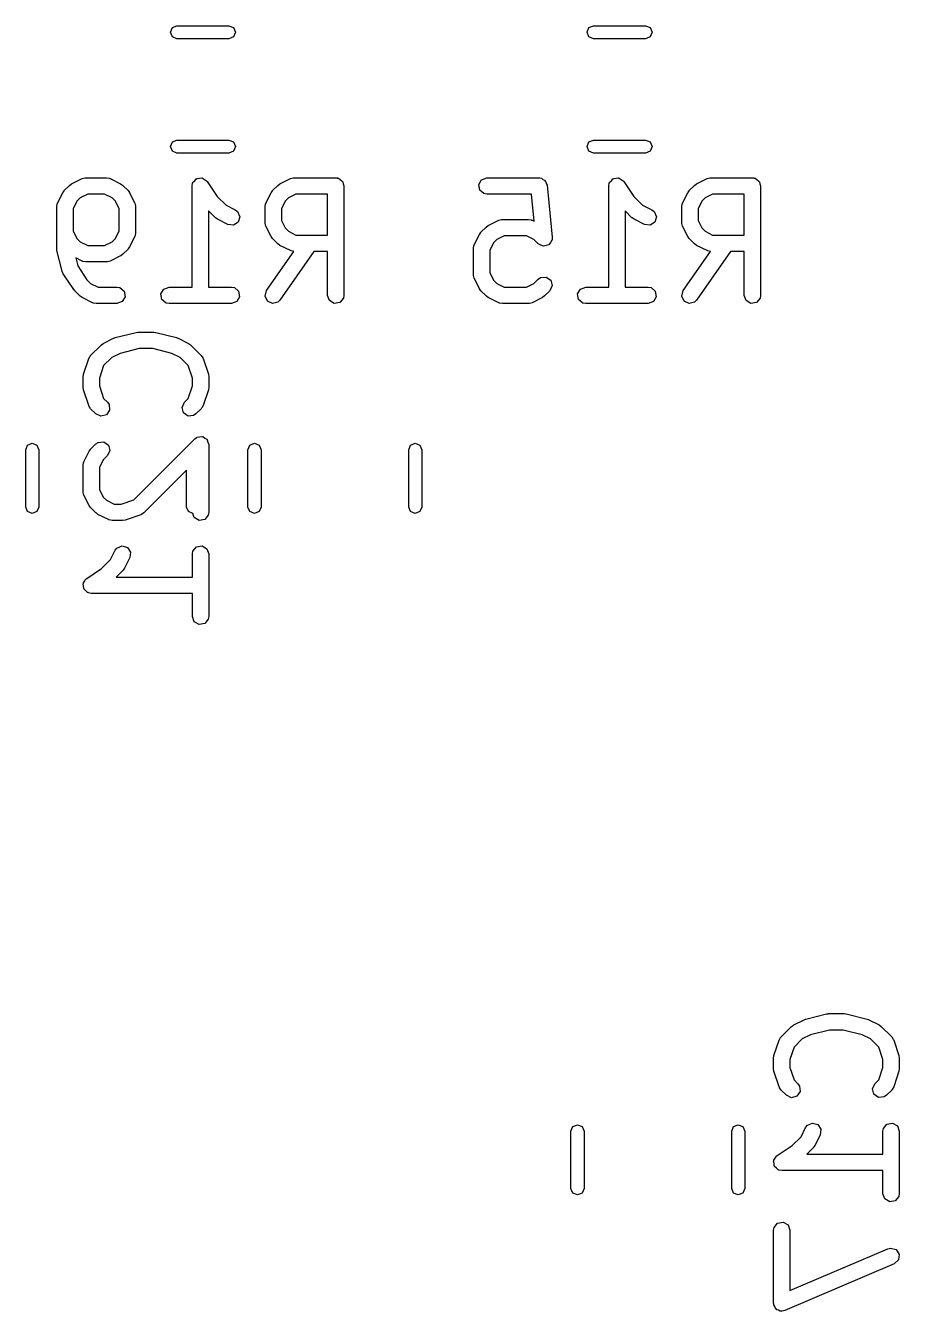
# Model space of a CAD drawing. Extents: x 0.17 to 5.44, y -2.52 to 1.79.
# Drawn here: x 0.8487 to 1.1632, y 1.0603 to 1.5229 of the extents above; entities that cross this region are included whole.
import ezdxf

# ---------------------------------------------------------------- set-up
doc = ezdxf.new("R2010")
doc.units = 0
doc.header["$MEASUREMENT"] = 0
doc.layers.add('BLACK', color=7, linetype='CONTINUOUS')

msp = doc.modelspace()

# ---------------------------------------------------------------- linework, layer by layer
at = {"layer": 'BLACK', "linetype": 'CONTINUOUS'}
for p, q in [((0.900797, 1.52057), (0.901489, 1.52224)), ((0.901489, 1.52224), (0.903159, 1.52293)), ((0.903159, 1.52293), (0.921841, 1.52293)), ((0.921841, 1.52293), (0.923511, 1.52224)), ((0.923511, 1.52224), (0.924203, 1.52057)), ((1.0508, 1.52057), (1.05149, 1.52224)), ((1.05149, 1.52224), (1.05316, 1.52293)), ((1.05316, 1.52293), (1.07184, 1.52293)), ((1.07184, 1.52293), (1.07351, 1.52224)), ((1.07351, 1.52224), (1.0742, 1.52057)), ((0.901489, 1.5189), (0.900797, 1.52057)), ((0.903159, 1.51821), (0.901489, 1.5189)), ((0.921841, 1.51821), (0.903159, 1.51821)), ((0.923511, 1.5189), (0.921841, 1.51821)), ((0.924203, 1.52057), (0.923511, 1.5189)), ((1.05149, 1.5189), (1.0508, 1.52057)), ((1.05316, 1.51821), (1.05149, 1.5189)), ((1.07184, 1.51821), (1.05316, 1.51821)), ((1.07351, 1.5189), (1.07184, 1.51821)), ((1.0742, 1.52057), (1.07351, 1.5189)), ((0.900797, 1.47943), (0.901489, 1.4811)), ((0.901489, 1.4811), (0.903159, 1.48179)), ((0.903159, 1.48179), (0.921841, 1.48179)), ((0.921841, 1.48179), (0.923511, 1.4811)), ((0.923511, 1.4811), (0.924203, 1.47943)), ((1.0508, 1.47943), (1.05149, 1.4811)), ((1.05149, 1.4811), (1.05316, 1.48179)), ((1.05316, 1.48179), (1.07184, 1.48179)), ((1.07184, 1.48179), (1.07351, 1.4811)), ((1.07351, 1.4811), (1.0742, 1.47943)), ((0.901489, 1.47776), (0.900797, 1.47943)), ((0.903159, 1.47707), (0.901489, 1.47776)), ((0.921841, 1.47707), (0.903159, 1.47707)), ((0.923511, 1.47776), (0.921841, 1.47707)), ((0.924203, 1.47943), (0.923511, 1.47776)), ((1.05149, 1.47776), (1.0508, 1.47943)), ((1.05316, 1.47707), (1.05149, 1.47776)), ((1.07184, 1.47707), (1.05316, 1.47707)), ((1.07351, 1.47776), (1.07184, 1.47707)), ((1.0742, 1.47943), (1.07351, 1.47776)), ((0.865248, 1.46603), (0.868997, 1.4679)), ((0.868997, 1.4679), (0.86998, 1.46819)), ((0.86998, 1.46819), (0.870152, 1.46815)), ((0.870152, 1.46815), (0.870318, 1.46821)), ((0.870318, 1.46821), (0.877817, 1.46821)), ((0.877817, 1.46821), (0.878827, 1.46804)), ((0.878827, 1.46804), (0.878962, 1.46792)), ((0.878962, 1.46792), (0.879137, 1.4679)), ((0.879137, 1.4679), (0.882887, 1.46603)), ((0.908916, 1.46657), (0.909535, 1.46716)), ((0.909535, 1.46716), (0.910086, 1.46782)), ((0.910086, 1.46782), (0.910253, 1.46785)), ((0.910253, 1.46785), (0.910376, 1.46796)), ((0.910376, 1.46796), (0.911231, 1.46802)), ((0.911231, 1.46802), (0.912075, 1.46817)), ((0.912075, 1.46817), (0.912222, 1.46808)), ((0.912222, 1.46808), (0.912392, 1.46809)), ((0.912392, 1.46809), (0.913082, 1.46759)), ((0.913082, 1.46759), (0.913825, 1.46716)), ((0.913825, 1.46716), (0.913883, 1.467)), ((0.913883, 1.467), (0.914019, 1.4669)), ((0.914019, 1.4669), (0.917607, 1.46152)), ((0.940238, 1.46603), (0.943988, 1.4679)), ((0.943988, 1.4679), (0.944971, 1.46819)), ((0.944971, 1.46819), (0.945142, 1.46815)), ((0.945142, 1.46815), (0.945308, 1.46821)), ((0.945308, 1.46821), (0.960306, 1.46821)), ((0.960306, 1.46821), (0.96069, 1.46815)), ((0.96069, 1.46815), (0.960819, 1.46817)), ((0.960819, 1.46817), (0.960933, 1.4681)), ((0.960933, 1.4681), (0.961316, 1.46804)), ((0.961316, 1.46804), (0.961904, 1.46754)), ((0.961904, 1.46754), (0.962568, 1.46716)), ((0.962568, 1.46716), (0.96266, 1.46691)), ((0.96266, 1.46691), (0.962864, 1.46674)), ((0.962864, 1.46674), (0.962997, 1.46598)), ((1.01179, 1.46577), (1.0128, 1.46752)), ((1.0128, 1.46752), (1.01469, 1.46821)), ((1.01469, 1.46821), (1.03344, 1.46821)), ((1.03344, 1.46821), (1.03359, 1.46819)), ((1.03359, 1.46819), (1.03366, 1.46821)), ((1.03366, 1.46821), (1.03377, 1.46815)), ((1.03377, 1.46815), (1.03445, 1.46804)), ((1.03445, 1.46804), (1.03493, 1.46763)), ((1.03493, 1.46763), (1.0355, 1.46737)), ((1.0355, 1.46737), (1.03568, 1.467)), ((1.03568, 1.467), (1.036, 1.46674)), ((1.036, 1.46674), (1.03611, 1.46612)), ((1.05892, 1.46657), (1.05954, 1.46716)), ((1.05954, 1.46716), (1.06009, 1.46782)), ((1.06009, 1.46782), (1.06025, 1.46785)), ((1.06025, 1.46785), (1.06038, 1.46796)), ((1.06038, 1.46796), (1.06123, 1.46802)), ((1.06123, 1.46802), (1.06208, 1.46817)), ((1.06208, 1.46817), (1.06222, 1.46808)), ((1.06222, 1.46808), (1.06239, 1.46809)), ((1.06239, 1.46809), (1.06308, 1.46759)), ((1.06308, 1.46759), (1.06382, 1.46716)), ((1.06382, 1.46716), (1.06388, 1.467)), ((1.06388, 1.467), (1.06402, 1.4669)), ((1.06402, 1.4669), (1.06761, 1.46152)), ((1.09024, 1.46603), (1.09399, 1.4679)), ((1.09399, 1.4679), (1.09497, 1.46819)), ((1.09497, 1.46819), (1.09514, 1.46815)), ((1.09514, 1.46815), (1.09531, 1.46821)), ((1.09531, 1.46821), (1.11031, 1.46821)), ((1.11031, 1.46821), (1.11069, 1.46815)), ((1.11069, 1.46815), (1.11082, 1.46817)), ((1.11082, 1.46817), (1.11093, 1.4681)), ((1.11093, 1.4681), (1.11132, 1.46804)), ((1.11132, 1.46804), (1.1119, 1.46754)), ((1.1119, 1.46754), (1.11257, 1.46716)), ((1.11257, 1.46716), (1.11266, 1.46691)), ((1.11266, 1.46691), (1.11286, 1.46674)), ((1.11286, 1.46674), (1.113, 1.46598)), ((0.860178, 1.45908), (0.862052, 1.46283)), ((0.862052, 1.46283), (0.862578, 1.46354)), ((0.862578, 1.46354), (0.862606, 1.4636)), ((0.862606, 1.4636), (0.86448, 1.46547)), ((0.86448, 1.46547), (0.865203, 1.46598)), ((0.865203, 1.46598), (0.865248, 1.46603)), ((0.871015, 1.46231), (0.868317, 1.46096)), ((0.87712, 1.46231), (0.871015, 1.46231)), ((0.879817, 1.46096), (0.87712, 1.46231)), ((0.882887, 1.46603), (0.883596, 1.4655)), ((0.883596, 1.4655), (0.883654, 1.46547)), ((0.883654, 1.46547), (0.885529, 1.4636)), ((0.885529, 1.4636), (0.886035, 1.46288)), ((0.886035, 1.46288), (0.886082, 1.46283)), ((0.886082, 1.46283), (0.887957, 1.45908)), ((0.90861, 1.46526), (0.908788, 1.46627)), ((0.90861, 1.42884), (0.90861, 1.46526)), ((0.908788, 1.46627), (0.908897, 1.4664)), ((0.908897, 1.4664), (0.908916, 1.46657)), ((0.935168, 1.45908), (0.937043, 1.46283)), ((0.937043, 1.46283), (0.937569, 1.46354)), ((0.937569, 1.46354), (0.937596, 1.4636)), ((0.937596, 1.4636), (0.939471, 1.46547)), ((0.939471, 1.46547), (0.940194, 1.46598)), ((0.940194, 1.46598), (0.940238, 1.46603)), ((0.946005, 1.46231), (0.943308, 1.46096)), ((0.957354, 1.46231), (0.946005, 1.46231)), ((0.957354, 1.44759), (0.957354, 1.46231)), ((0.962997, 1.46598), (0.963259, 1.46526)), ((0.963259, 1.46526), (0.963259, 1.42589)), ((1.01214, 1.46378), (1.01179, 1.46577)), ((1.01368, 1.46249), (1.01214, 1.46378)), ((1.01469, 1.46231), (1.01368, 1.46249)), ((1.03077, 1.46231), (1.01469, 1.46231)), ((1.03175, 1.45254), (1.03077, 1.46231)), ((1.03611, 1.46612), (1.03638, 1.46555)), ((1.03638, 1.46555), (1.03825, 1.44681)), ((1.05861, 1.46526), (1.05879, 1.46627)), ((1.05861, 1.42884), (1.05861, 1.46526)), ((1.05879, 1.46627), (1.0589, 1.4664)), ((1.0589, 1.4664), (1.05892, 1.46657)), ((1.08517, 1.45908), (1.08704, 1.46283)), ((1.08704, 1.46283), (1.08757, 1.46354)), ((1.08757, 1.46354), (1.0876, 1.4636)), ((1.0876, 1.4636), (1.08947, 1.46547)), ((1.08947, 1.46547), (1.09019, 1.46598)), ((1.09019, 1.46598), (1.09024, 1.46603)), ((1.09601, 1.46231), (1.09331, 1.46096)), ((1.10735, 1.46231), (1.09601, 1.46231)), ((1.10735, 1.44759), (1.10735, 1.46231)), ((1.113, 1.46598), (1.11326, 1.46526)), ((1.11326, 1.46526), (1.11326, 1.42589)), ((0.859866, 1.45776), (0.860044, 1.45877)), ((0.859866, 1.44276), (0.859866, 1.45776)), ((0.860044, 1.45877), (0.860157, 1.45891)), ((0.860157, 1.45891), (0.860178, 1.45908)), ((0.86712, 1.45976), (0.865771, 1.45706)), ((0.868317, 1.46096), (0.86712, 1.45976)), ((0.881014, 1.45976), (0.879817, 1.46096)), ((0.882363, 1.45706), (0.881014, 1.45976)), ((0.887957, 1.45908), (0.888249, 1.4581)), ((0.888249, 1.4581), (0.888208, 1.45793)), ((0.888208, 1.45793), (0.888269, 1.45776)), ((0.888269, 1.45776), (0.888269, 1.44839)), ((0.917607, 1.46152), (0.920811, 1.45831)), ((0.920811, 1.45831), (0.924132, 1.45665)), ((0.934857, 1.45776), (0.935035, 1.45877)), ((0.934857, 1.45214), (0.934857, 1.45776)), ((0.935035, 1.45877), (0.935148, 1.45891)), ((0.935148, 1.45891), (0.935168, 1.45908)), ((0.942111, 1.45976), (0.940762, 1.45706)), ((0.943308, 1.46096), (0.942111, 1.45976)), ((1.06761, 1.46152), (1.07081, 1.45831)), ((1.07081, 1.45831), (1.07413, 1.45665)), ((1.08486, 1.45776), (1.08503, 1.45877)), ((1.08486, 1.45214), (1.08486, 1.45776)), ((1.08503, 1.45877), (1.08515, 1.45891)), ((1.08515, 1.45891), (1.08517, 1.45908)), ((1.09211, 1.45976), (1.09076, 1.45706)), ((1.09331, 1.46096), (1.09211, 1.45976)), ((0.865771, 1.45706), (0.865771, 1.44908)), ((0.882363, 1.44908), (0.882363, 1.45706)), ((0.916974, 1.4538), (0.914515, 1.45626)), ((0.914515, 1.45626), (0.914515, 1.42884)), ((0.917032, 1.45377), (0.916974, 1.4538)), ((0.917741, 1.45325), (0.917032, 1.45377)), ((0.921491, 1.45137), (0.917741, 1.45325)), ((0.924132, 1.45665), (0.924955, 1.45604)), ((0.924955, 1.45604), (0.925759, 1.45419)), ((0.925759, 1.45419), (0.925183, 1.45225)), ((0.940762, 1.45706), (0.940762, 1.45283)), ((0.940762, 1.45283), (0.942111, 1.45014)), ((1.01525, 1.45103), (1.019, 1.4529)), ((1.019, 1.4529), (1.01998, 1.4532)), ((1.01998, 1.4532), (1.02015, 1.45315)), ((1.02015, 1.45315), (1.02032, 1.45322)), ((1.02032, 1.45322), (1.02969, 1.45322)), ((1.02969, 1.45322), (1.0307, 1.45304)), ((1.0307, 1.45304), (1.03084, 1.45292)), ((1.03084, 1.45292), (1.03101, 1.4529)), ((1.03101, 1.4529), (1.03175, 1.45254)), ((1.06697, 1.4538), (1.06452, 1.45626)), ((1.06452, 1.45626), (1.06452, 1.42884)), ((1.06703, 1.45377), (1.06697, 1.4538)), ((1.06774, 1.45325), (1.06703, 1.45377)), ((1.07149, 1.45137), (1.06774, 1.45325)), ((1.07413, 1.45665), (1.07496, 1.45604)), ((1.07496, 1.45604), (1.07576, 1.45419)), ((1.07576, 1.45419), (1.07518, 1.45225)), ((1.09076, 1.45706), (1.09076, 1.45283)), ((1.09076, 1.45283), (1.09211, 1.45014)), ((0.865771, 1.44908), (0.86712, 1.44639)), ((0.881014, 1.44639), (0.882363, 1.44908)), ((0.888269, 1.44839), (0.888091, 1.44738)), ((0.923497, 1.45114), (0.921491, 1.45137)), ((0.925183, 1.45225), (0.923497, 1.45114)), ((0.934917, 1.45197), (0.934857, 1.45214)), ((0.934876, 1.4518), (0.934917, 1.45197)), ((0.935168, 1.45082), (0.934876, 1.4518)), ((0.937043, 1.44707), (0.935168, 1.45082)), ((0.942111, 1.45014), (0.943308, 1.44894)), ((0.943308, 1.44894), (0.946005, 1.44759)), ((1.01205, 1.44783), (1.01258, 1.44854)), ((1.01258, 1.44854), (1.01261, 1.4486)), ((1.01261, 1.4486), (1.01448, 1.45048)), ((1.01448, 1.45048), (1.0152, 1.45098)), ((1.0152, 1.45098), (1.01525, 1.45103)), ((1.0735, 1.45114), (1.07149, 1.45137)), ((1.07518, 1.45225), (1.0735, 1.45114)), ((1.08492, 1.45197), (1.08486, 1.45214)), ((1.08488, 1.4518), (1.08492, 1.45197)), ((1.08517, 1.45082), (1.08488, 1.4518)), ((1.08704, 1.44707), (1.08517, 1.45082)), ((1.09211, 1.45014), (1.09331, 1.44894)), ((1.09331, 1.44894), (1.09601, 1.44759)), ((0.86712, 1.44639), (0.868317, 1.44519)), ((0.868317, 1.44519), (0.871015, 1.44384)), ((0.871015, 1.44384), (0.87712, 1.44384)), ((0.87712, 1.44384), (0.879817, 1.44519)), ((0.879817, 1.44519), (0.881014, 1.44639)), ((0.887957, 1.44707), (0.886082, 1.44332)), ((0.887977, 1.44724), (0.887957, 1.44707)), ((0.888091, 1.44738), (0.887977, 1.44724)), ((0.93709, 1.44702), (0.937043, 1.44707)), ((0.937596, 1.4463), (0.93709, 1.44702)), ((0.939471, 1.44443), (0.937596, 1.4463)), ((0.939529, 1.4444), (0.939471, 1.44443)), ((0.940238, 1.44387), (0.939529, 1.4444)), ((0.943988, 1.442), (0.940238, 1.44387)), ((0.946005, 1.44759), (0.957354, 1.44759)), ((1.00987, 1.44276), (1.01004, 1.44377)), ((1.01004, 1.44377), (1.01016, 1.44391)), ((1.01016, 1.44391), (1.01018, 1.44408)), ((1.01018, 1.44408), (1.01205, 1.44783)), ((1.01712, 1.44476), (1.01577, 1.44207)), ((1.01832, 1.44596), (1.01712, 1.44476)), ((1.02101, 1.44731), (1.01832, 1.44596)), ((1.02899, 1.44731), (1.02101, 1.44731)), ((1.03169, 1.44596), (1.02899, 1.44731)), ((1.03323, 1.44443), (1.03169, 1.44596)), ((1.03325, 1.44442), (1.03323, 1.44443)), ((1.03325, 1.4444), (1.03325, 1.44442)), ((1.03416, 1.44399), (1.03325, 1.4444)), ((1.03506, 1.44357), (1.03416, 1.44399)), ((1.03508, 1.44358), (1.03506, 1.44357)), ((1.03509, 1.44357), (1.03508, 1.44358)), ((1.03605, 1.44384), (1.03509, 1.44357)), ((1.03701, 1.44409), (1.03605, 1.44384)), ((1.03702, 1.44411), (1.03701, 1.44409)), ((1.03704, 1.44412), (1.03702, 1.44411)), ((1.0376, 1.44494), (1.03704, 1.44412)), ((1.03817, 1.44575), (1.0376, 1.44494)), ((1.03818, 1.44578), (1.03817, 1.44577)), ((1.03817, 1.44577), (1.03817, 1.44575)), ((1.03825, 1.44681), (1.03818, 1.44578)), ((1.08709, 1.44702), (1.08704, 1.44707)), ((1.0876, 1.4463), (1.08709, 1.44702)), ((1.08947, 1.44443), (1.0876, 1.4463)), ((1.08953, 1.4444), (1.08947, 1.44443)), ((1.09024, 1.44387), (1.08953, 1.4444)), ((1.09399, 1.442), (1.09024, 1.44387)), ((1.09601, 1.44759), (1.10735, 1.44759)), ((0.859913, 1.44264), (0.859866, 1.44276)), ((0.859954, 1.44205), (0.859913, 1.44264)), ((0.861829, 1.43455), (0.859954, 1.44205)), ((0.868997, 1.43825), (0.866705, 1.43939)), ((0.866705, 1.43939), (0.867434, 1.43648)), ((0.882887, 1.44012), (0.879137, 1.43825)), ((0.882931, 1.44017), (0.882887, 1.44012)), ((0.883654, 1.44068), (0.882931, 1.44017)), ((0.885529, 1.44255), (0.883654, 1.44068)), ((0.885556, 1.44261), (0.885529, 1.44255)), ((0.886082, 1.44332), (0.885556, 1.44261)), ((0.93539, 1.42758), (0.945267, 1.44169)), ((0.95247, 1.44169), (0.940228, 1.4242)), ((0.944163, 1.44198), (0.943988, 1.442)), ((0.944298, 1.44186), (0.944163, 1.44198)), ((0.945267, 1.44169), (0.944298, 1.44186)), ((0.957354, 1.44169), (0.95247, 1.44169)), ((0.957354, 1.42589), (0.957354, 1.44169)), ((1.00987, 1.43339), (1.00987, 1.44276)), ((1.01577, 1.44207), (1.01577, 1.43409)), ((1.08539, 1.42758), (1.09527, 1.44169)), ((1.10247, 1.44169), (1.09023, 1.4242)), ((1.09416, 1.44198), (1.09399, 1.442)), ((1.0943, 1.44186), (1.09416, 1.44198)), ((1.09527, 1.44169), (1.0943, 1.44186)), ((1.10735, 1.44169), (1.10247, 1.44169)), ((1.10735, 1.42589), (1.10735, 1.44169)), ((0.861838, 1.43453), (0.861829, 1.43455)), ((0.862237, 1.43363), (0.861838, 1.43453)), ((0.867434, 1.43648), (0.870738, 1.43152)), ((0.869173, 1.43823), (0.868997, 1.43825)), ((0.869308, 1.43811), (0.869173, 1.43823)), ((0.870318, 1.43794), (0.869308, 1.43811)), ((0.877817, 1.43794), (0.870318, 1.43794)), ((0.877983, 1.438), (0.877817, 1.43794)), ((0.878154, 1.43796), (0.877983, 1.438)), ((0.879137, 1.43825), (0.878154, 1.43796)), ((0.865986, 1.428), (0.862237, 1.43363)), ((0.870738, 1.43152), (0.872067, 1.43019)), ((0.872067, 1.43019), (0.874764, 1.42884)), ((1.00993, 1.43322), (1.00987, 1.43339)), ((1.00989, 1.43305), (1.00993, 1.43322)), ((1.01018, 1.43207), (1.00989, 1.43305)), ((1.01205, 1.42832), (1.01018, 1.43207)), ((1.01577, 1.43409), (1.01712, 1.43139)), ((1.01712, 1.43139), (1.01832, 1.43019)), ((1.01832, 1.43019), (1.02101, 1.42884)), ((1.02899, 1.42884), (1.03169, 1.43019)), ((1.03169, 1.43019), (1.03323, 1.43173)), ((1.03323, 1.43173), (1.03407, 1.43232)), ((1.03407, 1.43232), (1.03608, 1.43249)), ((1.03608, 1.43249), (1.03773, 1.43133)), ((1.03773, 1.43133), (1.03826, 1.42938)), ((0.866097, 1.42792), (0.865986, 1.428)), ((0.866355, 1.42755), (0.866097, 1.42792)), ((0.86823, 1.42568), (0.866355, 1.42755)), ((0.868288, 1.42565), (0.86823, 1.42568)), ((0.868997, 1.42512), (0.868288, 1.42565)), ((0.872747, 1.42325), (0.868997, 1.42512)), ((0.874764, 1.42884), (0.881566, 1.42884)), ((0.881566, 1.42884), (0.882576, 1.42867)), ((0.882576, 1.42867), (0.884124, 1.42737)), ((0.884474, 1.42538), (0.883464, 1.42363)), ((0.884124, 1.42737), (0.884474, 1.42538)), ((0.897406, 1.4264), (0.898416, 1.42815)), ((0.897757, 1.42441), (0.897406, 1.4264)), ((0.898416, 1.42815), (0.900314, 1.42884)), ((0.900314, 1.42884), (0.90861, 1.42884)), ((0.914515, 1.42884), (0.922811, 1.42884)), ((0.922811, 1.42884), (0.923821, 1.42867)), ((0.923821, 1.42867), (0.925368, 1.42737)), ((0.925719, 1.42538), (0.924709, 1.42363)), ((0.925368, 1.42737), (0.925719, 1.42538)), ((0.934868, 1.42563), (0.93539, 1.42758)), ((0.935722, 1.4238), (0.934868, 1.42563)), ((0.958045, 1.42399), (0.957354, 1.42589)), ((0.963259, 1.42589), (0.963081, 1.42488)), ((1.0121, 1.42828), (1.01205, 1.42832)), ((1.01261, 1.42755), (1.0121, 1.42828)), ((1.01448, 1.42568), (1.01261, 1.42755)), ((1.01454, 1.42565), (1.01448, 1.42568)), ((1.01525, 1.42512), (1.01454, 1.42565)), ((1.019, 1.42325), (1.01525, 1.42512)), ((1.02101, 1.42884), (1.02899, 1.42884)), ((1.03476, 1.42512), (1.03101, 1.42325)), ((1.03481, 1.42517), (1.03476, 1.42512)), ((1.03553, 1.42568), (1.03481, 1.42517)), ((1.0374, 1.42755), (1.03553, 1.42568)), ((1.03826, 1.42938), (1.0374, 1.42755)), ((1.04741, 1.4264), (1.04842, 1.42815)), ((1.04776, 1.42441), (1.04741, 1.4264)), ((1.04842, 1.42815), (1.05031, 1.42884)), ((1.05031, 1.42884), (1.05861, 1.42884)), ((1.06452, 1.42884), (1.07281, 1.42884)), ((1.07281, 1.42884), (1.07382, 1.42867)), ((1.07382, 1.42867), (1.07537, 1.42737)), ((1.07572, 1.42538), (1.07471, 1.42363)), ((1.07537, 1.42737), (1.07572, 1.42538)), ((1.08487, 1.42563), (1.08539, 1.42758)), ((1.08572, 1.4238), (1.08487, 1.42563)), ((1.10804, 1.42399), (1.10735, 1.42589)), ((1.11326, 1.42589), (1.11308, 1.42488)), ((0.872922, 1.42323), (0.872747, 1.42325)), ((0.873057, 1.42312), (0.872922, 1.42323)), ((0.874067, 1.42294), (0.873057, 1.42312)), ((0.881566, 1.42294), (0.874067, 1.42294)), ((0.883464, 1.42363), (0.881566, 1.42294)), ((0.899304, 1.42312), (0.897757, 1.42441)), ((0.900314, 1.42294), (0.899304, 1.42312)), ((0.922811, 1.42294), (0.900314, 1.42294)), ((0.924709, 1.42363), (0.922811, 1.42294)), ((0.937552, 1.42295), (0.935722, 1.4238)), ((0.939503, 1.42347), (0.937552, 1.42295)), ((0.940228, 1.4242), (0.939503, 1.42347)), ((0.959794, 1.42298), (0.958045, 1.42399)), ((0.961783, 1.42333), (0.959794, 1.42298)), ((0.963081, 1.42488), (0.961783, 1.42333)), ((1.01917, 1.42323), (1.019, 1.42325)), ((1.01931, 1.42312), (1.01917, 1.42323)), ((1.02032, 1.42294), (1.01931, 1.42312)), ((1.02969, 1.42294), (1.02032, 1.42294)), ((1.02986, 1.423), (1.02969, 1.42294)), ((1.03003, 1.42296), (1.02986, 1.423)), ((1.03101, 1.42325), (1.03003, 1.42296)), ((1.0493, 1.42312), (1.04776, 1.42441)), ((1.05031, 1.42294), (1.0493, 1.42312)), ((1.07281, 1.42294), (1.05031, 1.42294)), ((1.07471, 1.42363), (1.07281, 1.42294)), ((1.08755, 1.42295), (1.08572, 1.4238)), ((1.0895, 1.42347), (1.08755, 1.42295)), ((1.09023, 1.4242), (1.0895, 1.42347)), ((1.10979, 1.42298), (1.10804, 1.42399)), ((1.11178, 1.42333), (1.10979, 1.42298)), ((1.11308, 1.42488), (1.11178, 1.42333)), ((0.880956, 1.41067), (0.888455, 1.41255)), ((0.888455, 1.41255), (0.889043, 1.41259)), ((0.889043, 1.41259), (0.889171, 1.41263)), ((0.889171, 1.41263), (0.894796, 1.41263)), ((0.894796, 1.41263), (0.895376, 1.41253)), ((0.895376, 1.41253), (0.895512, 1.41255)), ((0.895512, 1.41255), (0.903011, 1.41067)), ((0.872085, 1.40427), (0.875835, 1.40802)), ((0.875835, 1.40802), (0.876558, 1.40853)), ((0.876558, 1.40853), (0.876602, 1.40857)), ((0.876602, 1.40857), (0.880352, 1.41045)), ((0.880352, 1.41045), (0.88084, 1.41059)), ((0.88084, 1.41059), (0.880956, 1.41067)), ((0.889535, 1.40673), (0.882703, 1.40502)), ((0.894432, 1.40673), (0.889535, 1.40673)), ((0.901264, 1.40502), (0.894432, 1.40673)), ((0.903011, 1.41067), (0.903476, 1.41046)), ((0.903476, 1.41046), (0.903615, 1.41045)), ((0.903615, 1.41045), (0.907365, 1.40857)), ((0.907365, 1.40857), (0.908074, 1.40805)), ((0.908074, 1.40805), (0.908132, 1.40802)), ((0.908132, 1.40802), (0.911882, 1.40427)), ((0.869497, 1.39749), (0.871372, 1.40312)), ((0.871372, 1.40312), (0.87186, 1.40402)), ((0.87186, 1.40402), (0.872011, 1.40411)), ((0.872011, 1.40411), (0.872085, 1.40427)), ((0.879672, 1.40351), (0.876754, 1.40059)), ((0.882703, 1.40502), (0.879672, 1.40351)), ((0.904295, 1.40351), (0.901264, 1.40502)), ((0.907213, 1.40059), (0.904295, 1.40351)), ((0.911882, 1.40427), (0.91247, 1.40343)), ((0.91247, 1.40343), (0.912485, 1.40325)), ((0.912485, 1.40325), (0.912595, 1.40312)), ((0.912595, 1.40312), (0.91447, 1.39749)), ((0.869346, 1.39656), (0.869499, 1.39743)), ((0.869499, 1.39743), (0.869497, 1.39749)), ((0.876754, 1.40059), (0.875251, 1.39608)), ((0.908716, 1.39608), (0.907213, 1.40059)), ((0.91447, 1.39749), (0.914599, 1.39662)), ((0.869346, 1.39281), (0.869346, 1.39656)), ((0.869368, 1.39275), (0.869346, 1.39281)), ((0.869497, 1.39187), (0.869368, 1.39275)), ((0.875251, 1.39608), (0.875251, 1.39329)), ((0.875251, 1.39329), (0.876754, 1.38878)), ((0.907213, 1.38878), (0.908716, 1.39329)), ((0.908716, 1.39329), (0.908716, 1.39608)), ((0.914621, 1.39281), (0.914468, 1.39194)), ((0.914599, 1.39662), (0.914621, 1.39656)), ((0.914621, 1.39656), (0.914621, 1.39281)), ((0.871372, 1.38625), (0.869497, 1.39187)), ((0.876754, 1.38878), (0.878136, 1.3874)), ((0.905831, 1.3874), (0.907213, 1.38878)), ((0.91447, 1.39187), (0.912595, 1.38625)), ((0.914468, 1.39194), (0.91447, 1.39187)), ((0.871482, 1.38611), (0.871372, 1.38625)), ((0.871497, 1.38594), (0.871482, 1.38611)), ((0.872085, 1.3851), (0.871497, 1.38594)), ((0.87396, 1.38322), (0.872085, 1.3851)), ((0.8789, 1.38455), (0.877742, 1.38289)), ((0.878136, 1.3874), (0.878724, 1.38656)), ((0.878724, 1.38656), (0.8789, 1.38455)), ((0.904977, 1.38557), (0.905831, 1.3874)), ((0.9055, 1.38362), (0.904977, 1.38557)), ((0.907155, 1.38246), (0.9055, 1.38362)), ((0.911882, 1.3851), (0.910007, 1.38322)), ((0.911956, 1.38526), (0.911882, 1.3851)), ((0.912107, 1.38535), (0.911956, 1.38526)), ((0.912595, 1.38625), (0.912107, 1.38535)), ((0.875791, 1.38237), (0.87396, 1.38322)), ((0.877742, 1.38289), (0.875791, 1.38237)), ((0.909167, 1.38263), (0.907155, 1.38246)), ((0.910007, 1.38322), (0.909167, 1.38263)), ((0.887576, 1.35227), (0.909581, 1.37427)), ((0.909581, 1.37427), (0.910109, 1.37464)), ((0.910109, 1.37464), (0.910192, 1.37474)), ((0.910192, 1.37474), (0.910271, 1.37476)), ((0.910271, 1.37476), (0.910421, 1.37486)), ((0.910421, 1.37486), (0.911306, 1.37494)), ((0.911306, 1.37494), (0.912181, 1.37509)), ((0.912181, 1.37509), (0.912298, 1.37503)), ((0.912298, 1.37503), (0.912433, 1.37504)), ((0.912433, 1.37504), (0.913161, 1.37453)), ((0.913161, 1.37453), (0.91393, 1.37408)), ((0.848701, 1.37029), (0.849393, 1.37196)), ((0.848701, 1.34971), (0.848701, 1.37029)), ((0.849393, 1.37196), (0.851063, 1.37265)), ((0.851063, 1.37265), (0.852733, 1.37196)), ((0.852733, 1.37196), (0.853425, 1.37029)), ((0.853425, 1.37029), (0.853425, 1.34971)), ((0.869657, 1.36601), (0.871532, 1.36976)), ((0.871532, 1.36976), (0.872058, 1.37047)), ((0.872058, 1.37047), (0.872085, 1.37052)), ((0.872085, 1.37052), (0.87396, 1.3724)), ((0.87396, 1.3724), (0.8748, 1.37299)), ((0.8748, 1.37299), (0.876812, 1.37316)), ((0.876812, 1.37316), (0.878467, 1.372)), ((0.878989, 1.37005), (0.878136, 1.36822)), ((0.878467, 1.372), (0.878989, 1.37005)), ((0.91393, 1.37408), (0.913977, 1.37396)), ((0.913977, 1.37396), (0.914087, 1.37388)), ((0.914087, 1.37388), (0.914317, 1.37302)), ((0.914317, 1.37302), (0.914621, 1.37219)), ((0.914621, 1.37219), (0.914621, 1.34781)), ((0.928701, 1.37029), (0.929393, 1.37196)), ((0.928701, 1.34971), (0.928701, 1.37029)), ((0.929393, 1.37196), (0.931063, 1.37265)), ((0.931063, 1.37265), (0.932733, 1.37196)), ((0.932733, 1.37196), (0.933425, 1.37029)), ((0.933425, 1.37029), (0.933425, 1.34971)), ((0.986575, 1.37029), (0.987267, 1.37196)), ((0.986575, 1.34971), (0.986575, 1.37029)), ((0.987267, 1.37196), (0.988937, 1.37265)), ((0.988937, 1.37265), (0.990607, 1.37196)), ((0.990607, 1.37196), (0.991299, 1.37029)), ((0.991299, 1.37029), (0.991299, 1.34971)), ((0.869346, 1.36469), (0.869524, 1.3657)), ((0.869524, 1.3657), (0.869637, 1.36583)), ((0.869637, 1.36583), (0.869657, 1.36601)), ((0.8766, 1.36669), (0.875251, 1.36399)), ((0.878136, 1.36822), (0.8766, 1.36669)), ((0.869346, 1.35531), (0.869346, 1.36469)), ((0.875251, 1.36399), (0.875251, 1.35601)), ((0.906575, 1.36292), (0.891259, 1.3476)), ((0.906575, 1.34971), (0.906575, 1.36292)), ((0.875251, 1.35601), (0.8766, 1.35331)), ((0.869406, 1.35515), (0.869346, 1.35531)), ((0.869365, 1.35498), (0.869406, 1.35515)), ((0.869657, 1.35399), (0.869365, 1.35498)), ((0.871532, 1.35024), (0.869657, 1.35399)), ((0.8766, 1.35331), (0.877797, 1.35212)), ((0.877797, 1.35212), (0.880495, 1.35077)), ((0.883068, 1.35077), (0.887576, 1.35227)), ((0.849393, 1.34804), (0.848701, 1.34971)), ((0.851063, 1.34735), (0.849393, 1.34804)), ((0.852733, 1.34804), (0.851063, 1.34735)), ((0.853425, 1.34971), (0.852733, 1.34804)), ((0.871579, 1.3502), (0.871532, 1.35024)), ((0.872085, 1.34948), (0.871579, 1.3502)), ((0.87396, 1.3476), (0.872085, 1.34948)), ((0.874018, 1.34757), (0.87396, 1.3476)), ((0.874727, 1.34705), (0.874018, 1.34757)), ((0.878477, 1.34517), (0.874727, 1.34705)), ((0.880495, 1.35077), (0.883068, 1.35077)), ((0.890105, 1.34689), (0.884481, 1.34501)), ((0.890243, 1.347), (0.890105, 1.34689)), ((0.890419, 1.34701), (0.890243, 1.347)), ((0.891259, 1.3476), (0.890419, 1.34701)), ((0.907267, 1.34804), (0.906575, 1.34971)), ((0.908874, 1.34738), (0.907267, 1.34804)), ((0.909407, 1.34592), (0.908874, 1.34738)), ((0.914443, 1.3468), (0.913145, 1.34526)), ((0.914621, 1.34781), (0.914443, 1.3468)), ((0.929393, 1.34804), (0.928701, 1.34971)), ((0.931063, 1.34735), (0.929393, 1.34804)), ((0.932733, 1.34804), (0.931063, 1.34735)), ((0.933425, 1.34971), (0.932733, 1.34804)), ((0.987267, 1.34804), (0.986575, 1.34971)), ((0.988937, 1.34735), (0.987267, 1.34804)), ((0.990607, 1.34804), (0.988937, 1.34735)), ((0.991299, 1.34971), (0.990607, 1.34804)), ((0.878652, 1.34515), (0.878477, 1.34517)), ((0.878788, 1.34504), (0.878652, 1.34515)), ((0.879798, 1.34486), (0.878788, 1.34504)), ((0.883547, 1.34486), (0.879798, 1.34486)), ((0.883608, 1.34488), (0.883547, 1.34486)), ((0.884481, 1.34501), (0.883608, 1.34488)), ((0.911156, 1.34491), (0.909407, 1.34592)), ((0.913145, 1.34526), (0.911156, 1.34491)), ((0.879246, 1.33082), (0.880906, 1.33414)), ((0.880906, 1.33414), (0.881517, 1.33496)), ((0.881517, 1.33496), (0.88337, 1.33576)), ((0.88337, 1.33576), (0.885306, 1.33519)), ((0.885306, 1.33519), (0.886419, 1.3335)), ((0.886419, 1.3335), (0.886188, 1.3315)), ((0.908716, 1.33282), (0.908894, 1.33383)), ((0.908716, 1.32452), (0.908716, 1.33282)), ((0.908894, 1.33383), (0.910192, 1.33537)), ((0.910192, 1.33537), (0.912181, 1.33572)), ((0.912181, 1.33572), (0.91393, 1.33471)), ((0.91393, 1.33471), (0.914621, 1.33282)), ((0.914621, 1.33282), (0.914621, 1.31032)), ((0.876042, 1.32761), (0.879246, 1.33082)), ((0.886188, 1.3315), (0.884313, 1.32775)), ((0.869972, 1.32309), (0.8704, 1.32383)), ((0.8704, 1.32383), (0.87056, 1.32389)), ((0.87056, 1.32389), (0.870661, 1.32402)), ((0.870661, 1.32402), (0.876042, 1.32761)), ((0.88376, 1.32698), (0.881302, 1.32452)), ((0.881302, 1.32452), (0.908716, 1.32452)), ((0.883787, 1.32704), (0.88376, 1.32698)), ((0.884313, 1.32775), (0.883787, 1.32704)), ((0.869391, 1.32208), (0.869475, 1.32223)), ((0.869539, 1.32124), (0.869391, 1.32208)), ((0.869465, 1.3224), (0.869972, 1.32309)), ((0.869475, 1.32223), (0.869465, 1.3224)), ((0.869594, 1.32038), (0.869539, 1.32124)), ((0.869712, 1.32026), (0.869594, 1.32038)), ((0.869741, 1.32009), (0.869712, 1.32026)), ((0.870398, 1.31954), (0.869741, 1.32009)), ((0.87099, 1.31892), (0.870398, 1.31954)), ((0.871158, 1.3189), (0.87099, 1.31892)), ((0.871289, 1.31879), (0.871158, 1.3189)), ((0.872298, 1.31861), (0.871289, 1.31879)), ((0.908716, 1.31861), (0.872298, 1.31861)), ((0.908716, 1.31032), (0.908716, 1.31861)), ((0.909407, 1.30842), (0.908716, 1.31032)), ((0.914621, 1.31032), (0.914443, 1.30931)), ((0.911156, 1.30741), (0.909407, 1.30842)), ((0.913145, 1.30776), (0.911156, 1.30741)), ((0.914443, 1.30931), (0.913145, 1.30776)), ((1.12954, 1.16543), (1.13704, 1.16731)), ((1.13704, 1.16731), (1.13763, 1.16735)), ((1.13763, 1.16735), (1.13775, 1.1674)), ((1.13775, 1.1674), (1.14338, 1.1674)), ((1.14338, 1.1674), (1.14396, 1.1673)), ((1.14396, 1.1673), (1.14409, 1.16731)), ((1.14409, 1.16731), (1.15159, 1.16543)), ((1.12067, 1.15903), (1.12442, 1.16278)), ((1.12442, 1.16278), (1.12514, 1.16329)), ((1.12514, 1.16329), (1.12518, 1.16334)), ((1.12518, 1.16334), (1.12893, 1.16521)), ((1.12893, 1.16521), (1.12942, 1.16536)), ((1.12942, 1.16536), (1.12954, 1.16543)), ((1.13812, 1.16149), (1.13129, 1.15978)), ((1.14301, 1.16149), (1.13812, 1.16149)), ((1.14985, 1.15978), (1.14301, 1.16149)), ((1.15159, 1.16543), (1.15206, 1.16523)), ((1.15206, 1.16523), (1.1522, 1.16521)), ((1.1522, 1.16521), (1.15595, 1.16334)), ((1.15595, 1.16334), (1.15666, 1.16281)), ((1.15666, 1.16281), (1.15671, 1.16278)), ((1.15671, 1.16278), (1.16046, 1.15903)), ((1.11808, 1.15226), (1.11995, 1.15788)), ((1.11995, 1.15788), (1.12044, 1.15878)), ((1.12044, 1.15878), (1.12059, 1.15887)), ((1.12059, 1.15887), (1.12067, 1.15903)), ((1.12825, 1.15827), (1.12534, 1.15535)), ((1.13129, 1.15978), (1.12825, 1.15827)), ((1.15288, 1.15827), (1.14985, 1.15978)), ((1.1558, 1.15535), (1.15288, 1.15827)), ((1.16046, 1.15903), (1.16105, 1.15819)), ((1.16105, 1.15819), (1.16107, 1.15802)), ((1.16107, 1.15802), (1.16118, 1.15788)), ((1.16118, 1.15788), (1.16305, 1.15226)), ((1.11793, 1.15132), (1.11808, 1.15219)), ((1.11808, 1.15219), (1.11808, 1.15226)), ((1.12534, 1.15535), (1.12383, 1.15084)), ((1.1573, 1.15084), (1.1558, 1.15535)), ((1.16305, 1.15226), (1.16318, 1.15138)), ((1.11793, 1.14757), (1.11793, 1.15132)), ((1.11795, 1.14751), (1.11793, 1.14757)), ((1.11808, 1.14664), (1.11795, 1.14751)), ((1.12383, 1.15084), (1.12383, 1.14805)), ((1.12383, 1.14805), (1.12534, 1.14354)), ((1.1558, 1.14354), (1.1573, 1.14805)), ((1.1573, 1.14805), (1.1573, 1.15084)), ((1.1632, 1.14757), (1.16305, 1.1467)), ((1.16318, 1.15138), (1.1632, 1.15132)), ((1.1632, 1.15132), (1.1632, 1.14757)), ((1.11995, 1.14101), (1.11808, 1.14664)), ((1.12534, 1.14354), (1.12672, 1.14216)), ((1.15441, 1.14216), (1.1558, 1.14354)), ((1.16305, 1.14664), (1.16118, 1.14101)), ((1.16305, 1.1467), (1.16305, 1.14664)), ((1.12006, 1.14088), (1.11995, 1.14101)), ((1.12008, 1.1407), (1.12006, 1.14088)), ((1.12067, 1.13986), (1.12008, 1.1407)), ((1.12254, 1.13799), (1.12067, 1.13986)), ((1.12748, 1.13931), (1.12632, 1.13765)), ((1.12672, 1.14216), (1.12731, 1.14132)), ((1.12731, 1.14132), (1.12748, 1.13931)), ((1.15356, 1.14033), (1.15441, 1.14216)), ((1.15408, 1.13838), (1.15356, 1.14033)), ((1.15574, 1.13722), (1.15408, 1.13838)), ((1.16046, 1.13986), (1.15859, 1.13799)), ((1.16054, 1.14002), (1.16046, 1.13986)), ((1.16069, 1.14011), (1.16054, 1.14002)), ((1.16118, 1.14101), (1.16069, 1.14011)), ((1.12437, 1.13713), (1.12254, 1.13799)), ((1.12632, 1.13765), (1.12437, 1.13713)), ((1.15775, 1.1374), (1.15574, 1.13722)), ((1.15859, 1.13799), (1.15775, 1.1374)), ((1.045, 1.12505), (1.04569, 1.12672)), ((1.045, 1.10448), (1.045, 1.12505)), ((1.04569, 1.12672), (1.04736, 1.12741)), ((1.04736, 1.12741), (1.04903, 1.12672)), ((1.04903, 1.12672), (1.04972, 1.12505)), ((1.04972, 1.12505), (1.04972, 1.10448)), ((1.10287, 1.12505), (1.10357, 1.12672)), ((1.10287, 1.10448), (1.10287, 1.12505)), ((1.10357, 1.12672), (1.10524, 1.12741)), ((1.10524, 1.12741), (1.10691, 1.12672)), ((1.10691, 1.12672), (1.1076, 1.12505)), ((1.1076, 1.12505), (1.1076, 1.10448)), ((1.12783, 1.12307), (1.12949, 1.1264)), ((1.12949, 1.1264), (1.1301, 1.12722)), ((1.1301, 1.12722), (1.13195, 1.12802)), ((1.13195, 1.12802), (1.13389, 1.12745)), ((1.13389, 1.12745), (1.135, 1.12576)), ((1.135, 1.12576), (1.13477, 1.12375)), ((1.1573, 1.12507), (1.15748, 1.12608)), ((1.1573, 1.11678), (1.1573, 1.12507)), ((1.15748, 1.12608), (1.15877, 1.12763)), ((1.15877, 1.12763), (1.16076, 1.12798)), ((1.16076, 1.12798), (1.16251, 1.12697)), ((1.16251, 1.12697), (1.1632, 1.12507)), ((1.1632, 1.12507), (1.1632, 1.10258)), ((1.11924, 1.11628), (1.12462, 1.11987)), ((1.12462, 1.11987), (1.12783, 1.12307)), ((1.1329, 1.12), (1.13237, 1.1193)), ((1.13477, 1.12375), (1.1329, 1.12)), ((1.11805, 1.11466), (1.11855, 1.11535)), ((1.11855, 1.11535), (1.11898, 1.11609)), ((1.11898, 1.11609), (1.11914, 1.11615)), ((1.11914, 1.11615), (1.11924, 1.11628)), ((1.13234, 1.11924), (1.12988, 1.11678)), ((1.12988, 1.11678), (1.1573, 1.11678)), ((1.13237, 1.1193), (1.13234, 1.11924)), ((1.11797, 1.11434), (1.11806, 1.11449)), ((1.11812, 1.1135), (1.11797, 1.11434)), ((1.11806, 1.11449), (1.11805, 1.11466)), ((1.11818, 1.11264), (1.11812, 1.1135)), ((1.11829, 1.11252), (1.11818, 1.11264)), ((1.11832, 1.11235), (1.11829, 1.11252)), ((1.11898, 1.1118), (1.11832, 1.11235)), ((1.11957, 1.11118), (1.11898, 1.1118)), ((1.11974, 1.11116), (1.11957, 1.11118)), ((1.11987, 1.11105), (1.11974, 1.11116)), ((1.12088, 1.11087), (1.11987, 1.11105)), ((1.1573, 1.11087), (1.12088, 1.11087)), ((1.1573, 1.10258), (1.1573, 1.11087)), ((1.04569, 1.10281), (1.045, 1.10448)), ((1.04736, 1.10212), (1.04569, 1.10281)), ((1.04903, 1.10281), (1.04736, 1.10212)), ((1.04972, 1.10448), (1.04903, 1.10281)), ((1.10357, 1.10281), (1.10287, 1.10448)), ((1.10524, 1.10212), (1.10357, 1.10281)), ((1.10691, 1.10281), (1.10524, 1.10212)), ((1.1076, 1.10448), (1.10691, 1.10281)), ((1.15799, 1.10068), (1.1573, 1.10258)), ((1.16303, 1.10157), (1.16173, 1.10002)), ((1.1632, 1.10258), (1.16303, 1.10157)), ((1.15974, 1.09967), (1.15799, 1.10068)), ((1.16173, 1.10002), (1.15974, 1.09967)), ((1.11811, 1.09046), (1.1194, 1.09201)), ((1.1194, 1.09201), (1.12139, 1.09236)), ((1.12139, 1.09236), (1.12314, 1.09135)), ((1.11793, 1.08945), (1.11811, 1.09046)), ((1.11793, 1.06321), (1.11793, 1.08945)), ((1.12314, 1.09135), (1.12383, 1.08945)), ((1.12383, 1.08945), (1.12383, 1.06769)), ((1.12383, 1.06769), (1.15909, 1.08279)), ((1.15909, 1.08279), (1.16009, 1.08303)), ((1.16009, 1.08303), (1.16202, 1.08244)), ((1.16289, 1.07875), (1.16141, 1.07737)), ((1.16202, 1.08244), (1.16313, 1.08075)), ((1.16313, 1.08075), (1.16289, 1.07875)), ((1.16141, 1.07737), (1.12204, 1.06049)), ((1.11805, 1.06288), (1.11793, 1.06321)), ((1.11801, 1.06253), (1.11805, 1.06288)), ((1.11838, 1.06196), (1.11801, 1.06253)), ((1.11862, 1.06131), (1.11838, 1.06196)), ((1.11892, 1.06114), (1.11862, 1.06131)), ((1.11911, 1.06084), (1.11892, 1.06114)), ((1.11977, 1.06064), (1.11911, 1.06084)), ((1.12037, 1.0603), (1.11977, 1.06064)), ((1.12071, 1.06036), (1.12037, 1.0603)), ((1.12105, 1.06026), (1.12071, 1.06036)), ((1.12204, 1.06049), (1.12105, 1.06026))]:
    msp.add_line(p, q, dxfattribs=at)

doc.saveas('drawing.dxf')
